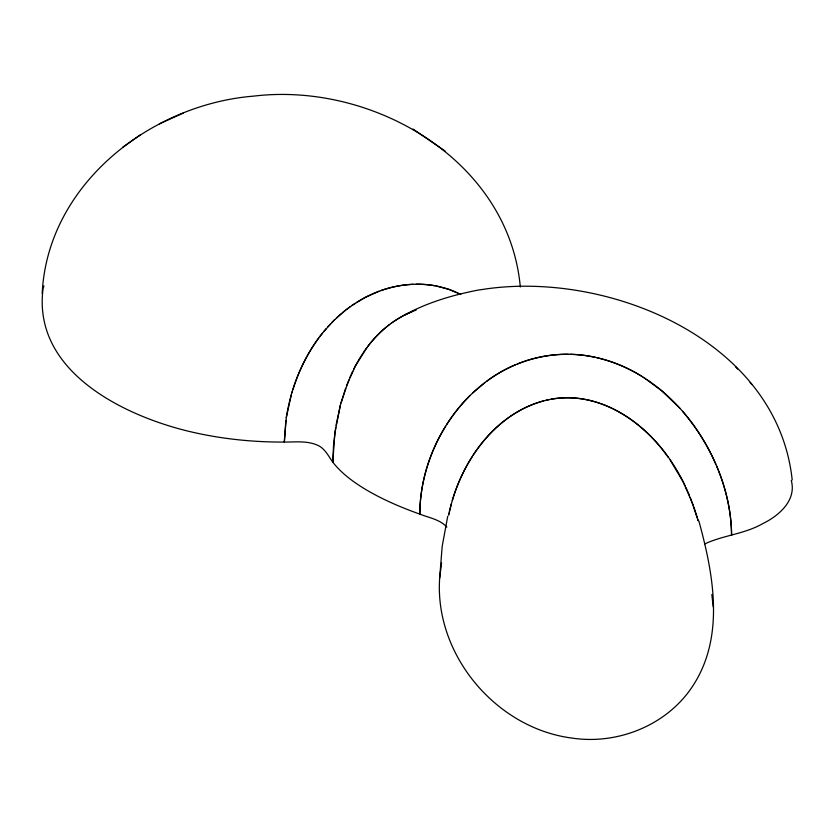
<?xml version="1.0" encoding="UTF-8"?>
<svg xmlns="http://www.w3.org/2000/svg" width="834" height="834" viewBox="0 0 834 834"><rect width="100%" height="100%" fill="white"/><g stroke="black" fill="none" stroke-linecap="round" stroke-linejoin="round"><path stroke-width="1.25" d="M447.733 516.288L442.187 546.322L439.654 578.181C434.337 654.888 496.23 728.52 572.312 738.121C619.255 745.127 669.838 723.985 694.732 682.9C724.683 634.038 713.185 573.146 698.882 521.073M439.654 578.181L441.582 562.741M42.982 289.388C32.964 370.327 121.076 414.654 187.483 431.001C219.144 438.715 251.764 442.228 284.321 442.062C295.111 442.135 306.391 440.644 316.649 444.835C324.614 447.785 328.2 455.791 332.829 462.203C341.648 473.576 353.522 482.115 365.73 489.516C382.806 499.649 401.144 507.458 419.815 514.119C429.03 517.81 439.914 519.405 446.868 527.078M42.19 293.453C47.371 184.783 150.349 104.365 253.807 96.108C372.767 81.815 508.74 160.17 520.322 287.011M285.864 420.492L284.321 442.062L286.281 417.678L291.347 394.597M335.706 427.342L333.517 445.575L332.829 462.203L334.809 433.419L340.408 405.032M286.291 417.615C290.795 389.124 301.554 361.403 318.661 338.083M336.029 425.382L340.324 405.345L345.61 388.279M448.661 515.266L449.088 513.171M448.89 514.13C453.133 493.843 460.973 474.285 472.117 456.792M449.328 512.128L451.392 503.726M43.295 288.22L43.931 285.874M340.97 402.947L348.862 379.856M291.942 392.574L292.453 390.906M452.289 500.577C465.289 456.188 497.439 413.278 543.799 400.841M292.974 389.238C299.396 369.045 309.143 349.811 322.393 333.225M346.433 386.017L355.274 366.178L366.908 347.601M349.842 377.541L352.688 371.307M353.699 369.243C362.269 352.031 374.143 336.196 389.541 324.52M445.585 426.289C429.374 452.539 419.877 483.178 419.815 514.119C420.034 470.168 438.736 426.789 469.771 395.785M446.69 424.527C463.183 398.558 486.973 376.812 515.464 364.771M473.118 455.239C490.58 428.384 517.216 405.96 549.22 399.601M367.596 346.683L370.473 343.035M320.058 336.217L326.303 328.533M371.213 342.138C382.556 328.471 397.13 317.306 413.789 310.967M323.915 331.348L334.309 320.027L345.662 310.071M327.668 326.991L330.452 323.957M331.869 322.477L334.757 319.599M472.69 392.96L485.159 382.389M336.509 317.921L341.012 313.876M342.315 312.771L350.28 306.61M346.84 309.153L355.201 303.253M390.656 323.675L391.792 322.852M486.837 381.138C517.466 358.12 558.123 348.862 595.57 357.4M131.199 141.259L140.216 134.962M122.661 147.274L130.375 141.895M351.646 305.64L365.302 297.363L378.97 291.274M392.939 322.049C418.449 305.14 448.327 295.914 478.143 290.076L481.082 289.69C606.151 269.34 777.246 339.209 792.196 479.977M356.566 302.388C373.517 291.692 393.179 285.082 413.268 284.3M704.803 543.893C723.37 535.209 744.856 533.979 762.891 523.554C778.873 515.808 796.783 500.317 791.278 480.447M404.709 314.991L412.027 311.666M183.355 113.028L159.409 123.88M517.382 363.978C533.468 357.421 550.857 354.085 568.225 354.273M414.498 310.707L416.145 310.112M380.658 290.659C397.912 284.54 416.739 282.538 434.806 285.728M546.041 400.289C594.048 388.529 641.607 418.72 668.086 457.147M551.045 399.257C609.779 388.905 661.915 435.755 685.068 485.722M416.135 284.227C429.927 284.06 443.813 286.667 456.406 292.369M570.31 354.314C595.914 354.94 621.038 363.27 642.649 376.853M436.192 285.989L448.953 289.398L460.42 294.308M596.904 357.692C614.429 361.706 631.098 369.149 646.079 379.053M457.553 292.901L460.795 294.506M643.796 377.573L661.758 390.781L679.804 408.16M647.205 379.804C677.667 400.362 701.081 430.511 715.76 464.038M445.064 151.027L412.986 129.02M750.12 382.566L751.966 384.578M735.567 366.835L737.631 369.097M682.566 411.277C711.965 445.564 731.095 489.808 731.574 535.313C731.501 511.315 725.757 487.556 716.406 465.539M670.192 460.139L683.15 481.875L693.231 505.07M685.975 487.619L689.426 495.333M690.229 497.283L698.152 520.739L697.704 519.092M693.93 507.03L697.245 517.466M711.861 594.475L713.185 606.891"/></g></svg>
